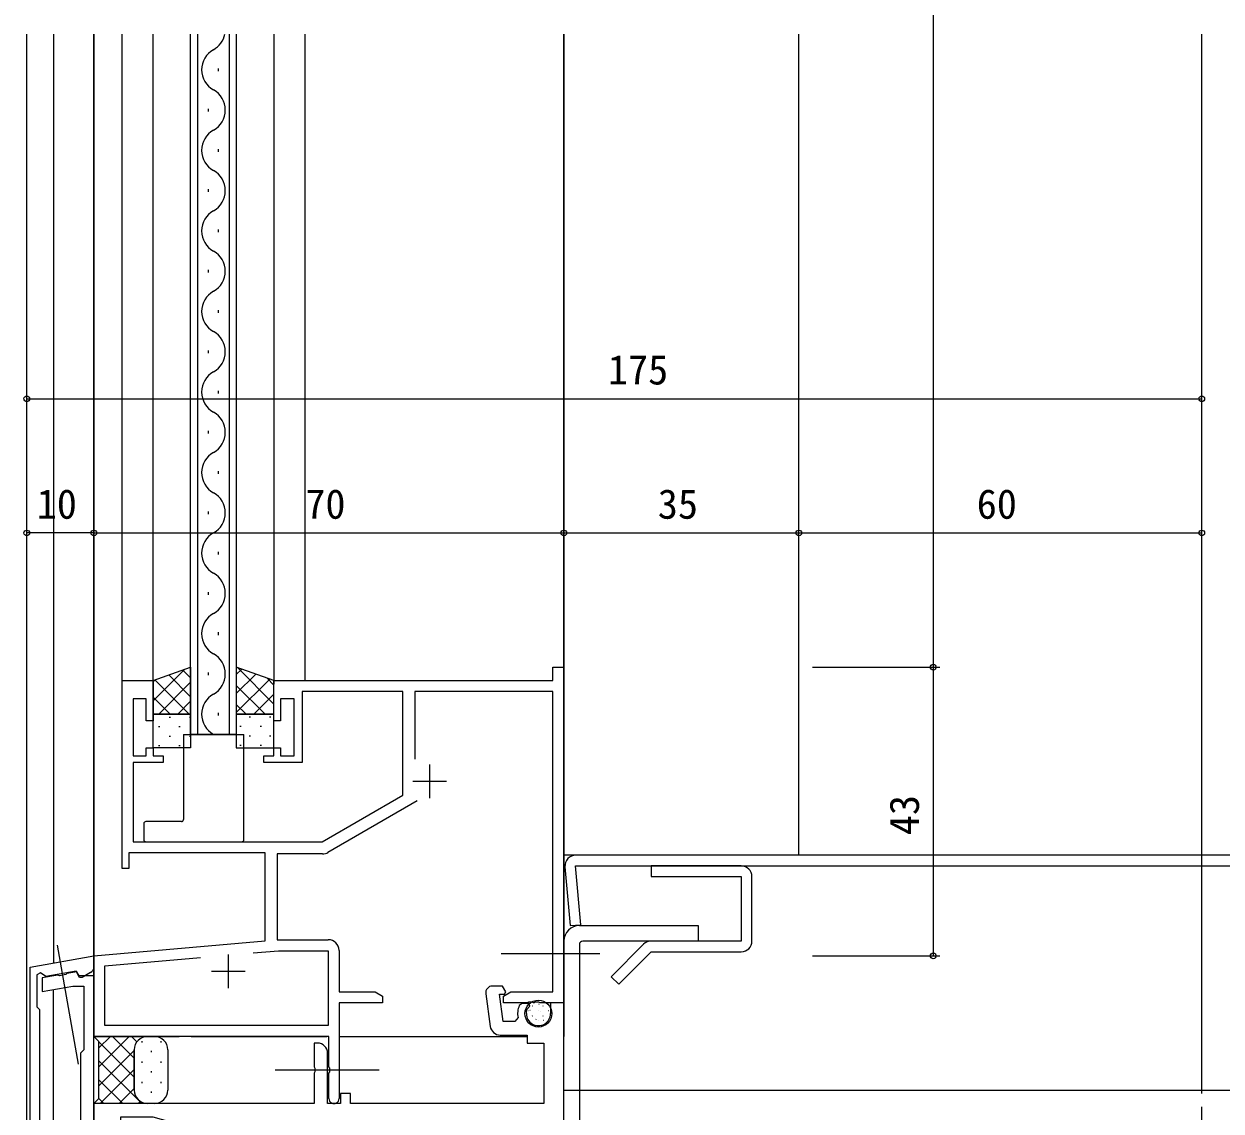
# Model space of a CAD drawing. Units: millimetres, scale not verified. Extents: x -567 to 567, y -403 to 403.
# Drawn here: x -423.2 to -244.9, y -157.6 to 4.3 of the extents above; entities that cross this region are included whole.
import ezdxf
from ezdxf.enums import TextEntityAlignment as Align

# ---------------------------------------------------------------- set-up
doc = ezdxf.new("R2010")
doc.units = ezdxf.units.MM
doc.header["$LTSCALE"] = 2
doc.linetypes.add('CHAIN2', pattern=[12, 9, -1, 1, -1])
doc.linetypes.add('DASHED3', pattern=[4, 3, -1])
for name, color, linetype, lineweight in [('0-1_USER1', 2, 'Continuous', 9), ('0-2_YKK_ZWAK', 4, 'Continuous', 9), ('0-4_YKK_12', 6, 'Continuous', 9), ('0-6_YKK_D', 3, 'Continuous', 9), ('0-7_YSS_K', 7, 'Continuous', 9)]:
    doc.layers.add(name, color=color, linetype=linetype, lineweight=lineweight)
doc.styles.add('ＭＳ ゴシック', font='')
doc.styles.get('ＭＳ ゴシック').set_extended_font_data('MS Gothic')

msp = doc.modelspace()

# ---------------------------------------------------------------- linework, layer by layer
at = {"layer": '0-1_USER1'}
for p, q in [((-422.726, -251), (-422.726, 2.835)), ((-418.726, 2.835), (-418.726, -135.558)), ((-412.726, 2.835), (-412.726, -146.5)), ((-412.726, -134.775), (-412.726, 2.835)), ((-408.526, -93.8), (-408.526, 2.835)), ((-403.926, -94), (-403.926, 2.835)), ((-398.326, -101.5), (-398.326, 2.835)), ((-397.326, 2.835), (-397.326, -101.5)), ((-392.526, -101.5), (-392.526, 2.835)), ((-391.526, 2.835), (-391.526, -101.5)), ((-385.926, 2.835), (-385.926, -94)), ((-381.326, 2.835), (-381.326, -93.5)), ((-342.726, -146.5), (-342.726, 2.835)), ((-342.726, 2.835), (-342.726, -146.5)), ((-307.726, -119.5), (-307.726, 2.835)), ((-247.726, -154.5), (-247.726, 2.835)), ((-394.166, -2.7), (-394.166, -2.3)), ((-395.686, -8.7), (-395.686, -8.3)), ((-394.166, -14.7), (-394.166, -14.3)), ((-395.686, -20.7), (-395.686, -20.3)), ((-394.166, -26.7), (-394.166, -26.3)), ((-395.686, -32.7), (-395.686, -32.3)), ((-394.166, -38.7), (-394.166, -38.3)), ((-395.686, -44.7), (-395.686, -44.3)), ((-394.166, -50.7), (-394.166, -50.3)), ((-395.686, -56.7), (-395.686, -56.3)), ((-394.166, -62.7), (-394.166, -62.3)), ((-395.686, -68.7), (-395.686, -68.3)), ((-394.166, -74.7), (-394.166, -74.3)), ((-395.686, -80.7), (-395.686, -80.3)), ((-394.166, -86.7), (-394.166, -86.3)), ((-395.686, -92.7), (-395.686, -92.3)), ((-394.166, -98.7), (-394.166, -98.3)), ((-391.526, -101.5), (-398.326, -101.5)), ((-307.726, -119.5), (-342.726, -119.5)), ((-418.726, -137.474), (-418.726, -137.386)), ((-418.726, -165.5), (-418.726, -139.505)), ((-412.726, -146.5), (-400.026, -146.5)), ((-398.226, -146.5), (-378.026, -146.5)), ((-376.226, -146.5), (-348.326, -146.5)), ((-376.226, -146.5), (-348.326, -146.5))]:
    msp.add_line(p, q, dxfattribs=at)
at = {"layer": '0-1_USER1', "linetype": 'DASHED3'}
msp.add_line((-247.726, -251), (-247.726, -154.5), dxfattribs=at)
at = {"layer": '0-1_USER1'}
for centre, start, end in [((-396.603, 3.5), 299.20254, 348.84314), ((-393.249, -2.5), 119.20254, 240.79746), ((-396.603, -8.5), 299.20254, 60.79746), ((-393.249, -14.5), 119.20254, 240.79746), ((-396.603, -20.5), 299.20254, 60.79746), ((-393.249, -26.5), 119.20254, 240.79746), ((-396.603, -32.5), 299.20254, 60.79746), ((-393.249, -38.5), 119.20254, 240.79746), ((-396.603, -44.5), 299.20254, 60.79746), ((-393.249, -50.5), 119.20254, 240.79746), ((-396.603, -56.5), 299.20254, 60.79746), ((-393.249, -62.5), 119.20254, 240.79746), ((-396.603, -68.5), 299.20254, 60.79746), ((-393.249, -74.5), 119.20254, 240.79746), ((-396.603, -80.5), 299.20254, 60.79746), ((-393.249, -86.5), 119.20254, 240.79746), ((-396.603, -92.5), 299.20254, 60.79746), ((-393.249, -98.5), 119.20254, 240.79746)]:
    msp.add_arc(centre, 3.437, start, end, dxfattribs=at)
at = {"layer": '0-2_YKK_ZWAK'}
for p, q in [((-403.926, -93.5), (-398.326, -91.5)), ((-403.926, -96.523), (-399.224, -91.821)), ((-398.326, -95.901), (-401.569, -92.658)), ((-398.326, -93.073), (-399.485, -91.914)), ((-385.926, -93.5), (-391.526, -91.5)), ((-390.709, -91.792), (-391.526, -92.608)), ((-388.625, -92.536), (-391.526, -95.437)), ((-391.351, -91.562), (-385.926, -96.988)), ((-403.926, -93.695), (-403.623, -93.392)), ((-398.556, -98.5), (-403.653, -93.403)), ((-403.075, -98.5), (-398.326, -93.751)), ((-386.541, -93.28), (-391.526, -98.265)), ((-391.526, -94.216), (-387.242, -98.5)), ((-386.951, -93.134), (-385.926, -94.159)), ((-401.384, -98.5), (-403.926, -95.958)), ((-385.926, -95.494), (-388.933, -98.5)), ((-400.246, -98.5), (-398.326, -96.58)), ((-391.526, -97.044), (-390.07, -98.5)), ((-401.516, -98.94), (-401.316, -98.94)), ((-398.486, -98.94), (-398.326, -98.94)), ((-389.396, -98.94), (-389.596, -98.94)), ((-386.366, -98.94), (-386.566, -98.94)), ((-385.926, -98.322), (-386.104, -98.5)), ((-403.131, -100.355), (-402.931, -100.355)), ((-400.101, -100.355), (-399.901, -100.355)), ((-399.396, -101.5), (-399.396, -104.5)), ((-399.396, -101.5), (-390.396, -101.5)), ((-390.811, -100.355), (-391.011, -100.355)), ((-390.396, -104.5), (-390.396, -101.5)), ((-387.781, -100.355), (-387.981, -100.355)), ((-403.131, -103.185), (-402.931, -103.185)), ((-401.516, -101.77), (-401.316, -101.77)), ((-400.101, -103.185), (-399.901, -103.185)), ((-398.486, -101.77), (-398.326, -101.77)), ((-390.811, -103.185), (-391.011, -103.185)), ((-389.396, -101.77), (-389.596, -101.77)), ((-387.781, -103.185), (-387.981, -103.185)), ((-386.366, -101.77), (-386.566, -101.77)), ((-399.396, -104.5), (-399.396, -114.2)), ((-390.396, -117.2), (-390.396, -104.5)), ((-405.296, -114.8), (-405.296, -117.2)), ((-399.696, -114.5), (-404.996, -114.5)), ((-404.996, -117.5), (-390.696, -117.5)), ((-215.726, -119.5), (-340.98, -119.5)), ((-314.726, -132.3), (-314.726, -122.7)), ((-322.726, -132.3), (-339.926, -132.3)), ((-347.928, -142.035), (-347.924, -142.033)), ((-347.815, -142.61), (-347.773, -142.582)), ((-347.386, -141.955), (-347.361, -141.955)), ((-346.579, -141.148), (-346.554, -141.148)), ((-346.533, -141.541), (-346.528, -141.539)), ((-346.47, -141.72), (-346.429, -141.692)), ((-345.866, -141.955), (-345.841, -141.955)), ((-348.099, -142.643), (-348.074, -142.643)), ((-348.099, -144.138), (-348.074, -144.138)), ((-347.605, -143.341), (-347.601, -143.339)), ((-347.386, -143.45), (-347.361, -143.45)), ((-346.913, -143.972), (-346.871, -143.944)), ((-346.579, -142.643), (-346.554, -142.643)), ((-346.579, -144.138), (-346.554, -144.138)), ((-346.234, -142.855), (-346.229, -142.854)), ((-345.866, -143.45), (-345.841, -143.45)), ((-345.746, -144.103), (-345.741, -144.101)), ((-345.059, -142.643), (-345.034, -142.643)), ((-345.059, -144.138), (-345.034, -144.138)), ((-347.306, -144.655), (-347.301, -144.654)), ((-345.866, -144.945), (-345.841, -144.945)), ((-407.455, -146.5), (-411.976, -151.021)), ((-410.283, -146.5), (-411.976, -148.193)), ((-406.726, -152.555), (-411.976, -147.305)), ((-406.726, -149.727), (-409.953, -146.5)), ((-406.325, -147.299), (-407.124, -146.5)), ((-405.558, -147.416), (-405.558, -147.216)), ((-404.726, -146.5), (-403.726, -146.5)), ((-402.728, -147.416), (-402.728, -147.216)), ((-406.726, -148.6), (-411.976, -153.85)), ((-406.726, -154.5), (-406.726, -148.5)), ((-406.726, -148.5), (-406.726, -154.5)), ((-404.143, -148.831), (-404.143, -148.631)), ((-401.726, -148.5), (-401.726, -154.5)), ((-405.61, -156.5), (-411.976, -150.134)), ((-406.726, -151.428), (-411.798, -156.5)), ((-405.558, -150.446), (-405.558, -150.246)), ((-402.728, -150.446), (-402.728, -150.246)), ((-408.438, -156.5), (-411.976, -152.962)), ((-405.558, -153.476), (-405.558, -153.276)), ((-404.143, -151.861), (-404.143, -151.661)), ((-402.728, -153.476), (-402.728, -153.276)), ((-406.726, -154.257), (-408.969, -156.5)), ((-404.143, -154.891), (-404.143, -154.691)), ((-411.267, -156.5), (-411.996, -155.77)), ((-405.817, -156.176), (-406.141, -156.5)), ((-405.558, -156.319), (-405.558, -156.306)), ((-403.726, -156.5), (-404.726, -156.5))]:
    msp.add_line(p, q, dxfattribs=at)
at = {"layer": '0-2_YKK_ZWAK', "linetype": 'CHAIN2'}
for p, q in [((-418.204, -132.927), (-415.078, -150.654)), ((-337.373, -134.2), (-352.056, -134.2)), ((-385.726, -151.5), (-370.226, -151.5))]:
    msp.add_line(p, q, dxfattribs=at)
at = {"layer": '0-2_YKK_ZWAK'}
for points in [[(-403.926, -93.5), (-398.326, -91.5), (-398.326, -98.5), (-403.926, -98.5)], [(-391.526, -98.5), (-385.926, -98.5), (-385.926, -93.5), (-391.526, -91.5)], [(-403.926, -98.5), (-398.326, -98.5), (-398.326, -103.5), (-403.926, -103.5)], [(-385.926, -98.5), (-391.526, -98.5), (-391.526, -103.5), (-385.926, -103.5)]]:
    msp.add_lwpolyline(points, close=True, dxfattribs=at)
for points in [[(-342.574, -121.239), (-341.807, -130), (-340.213, -129.861), (-340.98, -121.1), (-215.726, -121.1)], [(-316.326, -121.1), (-329.726, -121.1), (-329.726, -122.7), (-316.326, -122.7), (-316.326, -132.3), (-329.726, -132.3)], [(-340.426, -130), (-322.726, -130), (-322.726, -132.3)], [(-340.426, -132.8), (-340.426, -170), (-342.726, -170), (-342.726, -132.3)], [(-330.857, -132.769), (-335.692, -137.603), (-334.561, -138.735)], [(-334.561, -138.735), (-329.726, -133.9), (-316.326, -133.9)], [(-412.726, -156.5), (-411.976, -155.75), (-411.976, -147.25), (-412.726, -146.5), (-404.726, -146.5)], [(-404.726, -156.5), (-412.726, -156.5), (-411.976, -155.75), (-411.976, -147.25), (-412.726, -146.5)]]:
    msp.add_lwpolyline(points, dxfattribs=at)
msp.add_circle((-346.526, -143.1), 2, dxfattribs=at)
for centre, radius, start, end in [((-404.996, -114.8), 0.3, 90, 180), ((-399.696, -114.2), 0.3, 270, 0), ((-404.996, -117.2), 0.3, 180, 270), ((-390.696, -117.2), 0.3, 270, 0), ((-340.98, -121.1), 1.6, 90, 185), ((-316.326, -122.7), 1.6, 0, 90), ((-340.426, -132.3), 2.3, 90, 180), ((-339.926, -132.8), 0.5, 90, 180), ((-329.726, -133.9), 1.6, 90, 135), ((-316.326, -132.3), 1.6, 270, 0), ((-404.726, -148.5), 2, 90, 180), ((-404.726, -148.5), 2, 90, 180), ((-403.726, -148.5), 2, 0, 90), ((-404.726, -154.5), 2, 180, 270), ((-404.726, -154.5), 2, 180, 270), ((-403.726, -154.5), 2, 270, 0)]:
    msp.add_arc(centre, radius, start, end, dxfattribs=at)
at = {"layer": '0-4_YKK_12'}
for p, q in [((-287.726, 115.45), (-287.726, -91.5)), ((-422.726, -89.5), (-422.726, -50.5)), ((-422.726, -51.5), (-247.726, -51.5)), ((-247.726, -89.5), (-247.726, -50.5)), ((-422.726, -89.5), (-422.726, -70.5)), ((-412.726, -89.5), (-412.726, -70.5)), ((-412.726, -89.5), (-412.726, -70.5)), ((-342.726, -89.5), (-342.726, -70.5)), ((-342.726, -89.5), (-342.726, -70.5)), ((-307.726, -89.5), (-307.726, -70.5)), ((-307.726, -89.5), (-307.726, -70.5)), ((-247.726, -89.5), (-247.726, -70.5)), ((-412.726, -71.5), (-422.726, -71.5)), ((-412.726, -71.5), (-342.726, -71.5)), ((-342.726, -71.5), (-307.726, -71.5)), ((-307.726, -71.5), (-247.726, -71.5)), ((-305.726, -91.5), (-286.726, -91.5)), ((-287.726, -91.5), (-287.726, -134.5)), ((-305.726, -134.5), (-286.726, -134.5))]:
    msp.add_line(p, q, dxfattribs=at)
for centre in [(-422.726, -51.5), (-247.726, -51.5), (-422.726, -71.5), (-412.726, -71.5), (-412.726, -71.5), (-342.726, -71.5), (-342.726, -71.5), (-307.726, -71.5), (-307.726, -71.5), (-247.726, -71.5), (-287.726, -91.5), (-287.726, -134.5)]:
    msp.add_circle(centre, 0.425, dxfattribs=at)
at = {"layer": '0-6_YKK_D'}
msp.add_line((-342.726, -154.5), (-227.726, -154.5), dxfattribs=at)
at = {"layer": '0-7_YSS_K'}
for p, q in [((-362.726, -106), (-362.726, -111)), ((-365.226, -108.5), (-360.226, -108.5)), ((-364.571, -111.406), (-377.872, -119.086)), ((-392.726, -134.3), (-392.726, -139.3)), ((-388.992, -134.06), (-385.223, -133.73)), ((-395.226, -136.8), (-390.226, -136.8)), ((-354.37, -140.136), (-353.704, -145.004))]:
    msp.add_line(p, q, dxfattribs=at)
for points in [[(-382.926, -104.7), (-382.926, -96.2), (-384.926, -96.2), (-384.926, -99.5), (-385.926, -99.5), (-385.926, -93.5), (-344.356, -93.5), (-344.356, -91.5), (-342.726, -91.5), (-342.726, -141.5), (-346.268, -141.5), (-346.451, -141.38), (-347.001, -141.38), (-347.184, -141.5), (-347.268, -141.5), (-347.451, -141.38), (-348.001, -141.38), (-348.184, -141.5), (-351.726, -141.5), (-351.726, -140.5), (-350.635, -139.87), (-344.356, -139.87), (-344.356, -95.13), (-364.926, -95.13), (-364.926, -105.214)], [(-377.726, -155.75), (-377.726, -151.958), (-377.606, -151.775), (-377.606, -151.225), (-377.726, -151.042), (-377.726, -146.5), (-412.726, -146.5), (-412.726, -134.5), (-387.226, -132.269), (-387.226, -119.13), (-407.526, -119.13), (-407.526, -121.5), (-408.526, -121.5), (-408.526, -93.5), (-403.926, -93.5), (-403.926, -99.5), (-404.926, -99.5), (-404.926, -96.2), (-406.896, -96.2), (-406.896, -104.7), (-404.926, -104.7), (-404.926, -103.5), (-403.926, -103.5), (-403.926, -104.7), (-402.426, -104.7), (-402.426, -105.7), (-406.896, -105.7), (-406.896, -117.5), (-378.726, -117.5), (-366.726, -110.572), (-366.726, -95.13), (-381.726, -95.13), (-381.726, -105.7), (-387.426, -105.7), (-387.426, -104.7), (-385.926, -104.7), (-385.926, -103.5), (-384.926, -103.5), (-384.926, -104.7), (-382.926, -104.7)], [(-378.672, -119.3), (-385.426, -119.3), (-385.426, -132.1), (-377.826, -132.1)], [(-376.226, -133.7), (-376.226, -139.87), (-370.817, -139.87), (-369.726, -140.5), (-369.726, -141.5), (-376.226, -141.5), (-376.226, -155.75)], [(-422.226, -194.5), (-422.226, -136.175), (-412.726, -134.5), (-412.726, -136.123)], [(-388.992, -134.06), (-385.223, -133.73), (-377.856, -133.73), (-377.856, -144.87), (-411.096, -144.87), (-411.096, -135.994), (-396.879, -134.75)], [(-413.226, -136.989), (-414.458, -137.7), (-414.858, -137.7), (-415.38, -136.796), (-419.914, -137.595), (-420.688, -137.053), (-421.226, -137.333), (-421.226, -142.1), (-420.826, -142.5), (-420.826, -169.8), (-415.046, -169.8), (-414.526, -168.9), (-414.126, -168.9), (-412.726, -169.708), (-412.726, -170.7), (-420.826, -170.7), (-420.826, -180.242), (-420.946, -180.425), (-420.946, -180.975), (-420.826, -181.158), (-420.826, -194.5), (-422.226, -194.5)], [(-412.726, -167.5), (-412.726, -137.5), (-414.926, -137.5), (-415.291, -136.868), (-416.764, -137.128), (-416.928, -137.302), (-417.872, -137.468), (-418.086, -137.361), (-420.426, -137.774), (-420.426, -139.804), (-415.864, -139), (-414.226, -139), (-414.226, -148.5), (-414.726, -149), (-414.726, -165.5)], [(-349.567, -143.703), (-350.057, -144.3), (-351.781, -144.3), (-352.343, -140.2), (-351.599, -140.2), (-351.403, -139.86), (-351.899, -139), (-353.38, -139)], [(-348.326, -143.1), (-348.326, -142.524), (-347.79, -141.988), (-347.95, -141.6), (-348.926, -141.6), (-349.388, -141.908)], [(-342.726, -194.5), (-342.726, -141.5), (-344.726, -141.5), (-344.726, -143.1)], [(-379.426, -147.5), (-379.926, -147.5), (-379.926, -151.042), (-379.806, -151.225), (-379.806, -151.775), (-379.926, -151.958), (-379.926, -156.5), (-412.726, -156.5), (-412.726, -165), (-403.226, -165), (-403.226, -163.5), (-408.726, -163.5), (-408.726, -158.5), (-403.958, -158.5), (-400.226, -159.5), (-397.226, -159.5), (-397.226, -163.5)], [(-352.217, -146.3), (-348.226, -146.3), (-348.226, -147.5), (-345.726, -147.5), (-345.726, -156.5), (-374.526, -156.5), (-374.526, -155), (-376.026, -155), (-376.026, -156.5), (-377.926, -156.5), (-377.926, -149)]]:
    msp.add_lwpolyline(points, dxfattribs=at)
for centre, radius, start, end in [((-378.672, -117.7), 1.6, 269.99997, 299.99998), ((-377.826, -133.7), 1.6, 0.00001, 89.99999), ((-413.726, -136.123), 1, 299.99998, 0), ((-353.38, -140), 1, 90.00002, 187.8002), ((-346.526, -143.1), 3.1, 157.38013, 191.21225), ((-346.526, -143.1), 1.8, 179.99999, 0.00001), ((-352.217, -144.8), 1.5, 187.80019, 269.99998), ((-379.426, -149), 1.5, 0.00001, 89.99999), ((-376.976, -155.75), 0.75, 179.99999, 0.00001)]:
    msp.add_arc(centre, radius, start, end, dxfattribs=at)

# ---------------------------------------------------------------- texts
at = {"layer": '0-4_YKK_12', "style": 'ＭＳ ゴシック'}
for s, p in [('175', (-336.18, -50.7)), ('10', (-421.246, -70.7)), ('70', (-381.246, -70.7)), ('35', (-328.746, -70.7)), ('60', (-281.246, -70.7))]:
    msp.add_text(s, height=4.399, dxfattribs=at).set_placement(p, align=Align.BOTTOM_LEFT)
msp.add_text('43', height=4.399, rotation=90, dxfattribs=at).set_placement((-288.526, -116.52), align=Align.BOTTOM_LEFT)

doc.saveas('drawing.dxf')
